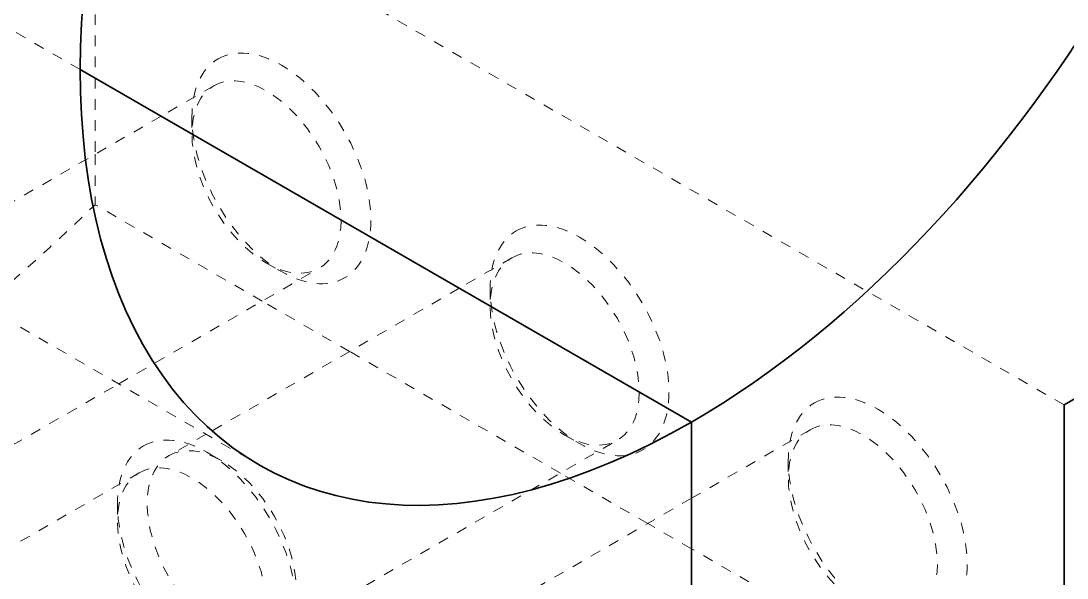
# Model space of a CAD drawing. Header units: millimetres. Extents: x -742 to 742, y -525 to 525.
# Drawn here: x 392.9 to 492.1, y -65.6 to -12.7 of the extents above; entities that cross this region are included whole.
import ezdxf

# ---------------------------------------------------------------- set-up
doc = ezdxf.new("R2010")
doc.units = ezdxf.units.MM
doc.linetypes.add('虚线', pattern=[2, 1, -1])
doc.layers.get('0').update_dxf_attribs({"lineweight": 35})
doc.layers.add('粗实线层', color=7, linetype='Continuous', lineweight=35)
doc.layers.add('虚线层', color=6, linetype='虚线', lineweight=18)

# ---------------------------------------------------------------- blocks, each defined once
blk = doc.blocks.new('*X14')
for q in [(-598.301, -402.584), (-540.318, -495.665)]:
    blk.add_line((-540.318, -436.061), q)
blk.add_ellipse((-540.318, -369.108), major_axis=(41, 71.014), ratio=0.57735, start_param=0.785397, end_param=3.926992)
at = {"layer": '虚线层', "color": 7}
for p, q in [((-598.301, -402.584), (-632.242, -382.988)), ((-673.242, -387.05), (-581.318, -440.122)), ((-592.694, -440.873), (-613.958, -453.149)), ((-594.765, -443.817), (-594.765, -445.45))]:
    blk.add_line(p, q, dxfattribs=at)
for centre, major_axis in [((-586.28, -448.716), (-6, 10.392)), ((-587.694, -449.533), (-5, 8.66))]:
    blk.add_ellipse(centre, major_axis=major_axis, ratio=0.57735, dxfattribs=at)
blk = doc.blocks.new('*X15')
for p, q in [((-540.318, -436.061), (-598.301, -402.584)), ((-459.696, -408.293), (-504.963, -434.428)), ((-504.963, -434.428), (-504.963, -468.487)), ((-540.318, -436.061), (-540.318, -495.665))]:
    blk.add_line(p, q)
blk.add_ellipse((-540.318, -369.108), major_axis=(41, 71.014), ratio=0.57735, start_param=3.926992, end_param=7.068582)
at = {"layer": '虚线层', "color": 7}
for p, q in [((-596.887, -381.355), (-596.887, -403.401)), ((-504.963, -434.428), (-596.887, -381.355)), ((-598.301, -402.584), (-632.242, -382.988)), ((-596.887, -403.401), (-596.887, -410.633)), ((-585.623, -404.13), (-590.623, -407.017)), ((-590.623, -407.017), (-614.64, -420.883)), ((-587.694, -407.075), (-587.694, -408.708)), ((-596.887, -410.633), (-596.887, -415.415)), ((-581.027, -424.571), (-596.887, -415.415)), ((-557.339, -420.46), (-562.339, -423.347)), ((-594.64, -432.43), (-575.623, -421.451)), ((-580.623, -420.956), (-579.209, -421.772)), ((-562.339, -423.347), (-586.356, -437.213)), ((-559.41, -423.405), (-559.41, -425.038)), ((-572.743, -429.354), (-581.027, -424.571)), ((-552.743, -440.901), (-572.743, -429.354)), ((-608.15, -440.23), (-594.64, -432.43)), ((-586.356, -437.213), (-589.866, -439.24)), ((-552.339, -437.285), (-550.925, -438.102)), ((-529.055, -436.791), (-540.318, -443.294)), ((-579.866, -456.56), (-547.339, -437.781)), ((-584.866, -439.735), (-586.28, -438.918)), ((-531.126, -439.735), (-531.126, -441.368)), ((-544.459, -445.684), (-552.743, -440.901)), ((-540.318, -443.294), (-561.581, -455.57)), ((-540.318, -448.075), (-544.459, -445.684)), ((-524.459, -457.231), (-540.318, -448.075))]:
    blk.add_line(p, q, dxfattribs=at)
for centre, major_axis in [((-579.209, -411.974), (-6, 10.392)), ((-580.623, -412.791), (-5, 8.66)), ((-550.925, -428.304), (-6, 10.392)), ((-552.339, -429.12), (-5, 8.66)), ((-522.64, -444.634), (-6, 10.392)), ((-524.055, -445.451), (-5, 8.66)), ((-586.28, -448.716), (-6, 10.392)), ((-584.866, -447.9), (-5, 8.66))]:
    blk.add_ellipse(centre, major_axis=major_axis, ratio=0.57735, dxfattribs=at)
blk.add_ellipse((-632.242, -316.036), major_axis=(-77.5, -134.234), ratio=0.57735, start_param=0.785399, end_param=1.113853, dxfattribs=at)
blk = doc.blocks.new('*X13')
at = {"color": 0, "linetype": 'ByBlock'}
for name in ['*X15', '*X14']:
    blk.add_blockref(name, (0, 0), dxfattribs=at)

msp = doc.modelspace()

# ---------------------------------------------------------------- block references
at = {"layer": '粗实线层'}
msp.add_blockref('*X13', (996.816, 385.306), dxfattribs=at)

doc.saveas('drawing.dxf')
